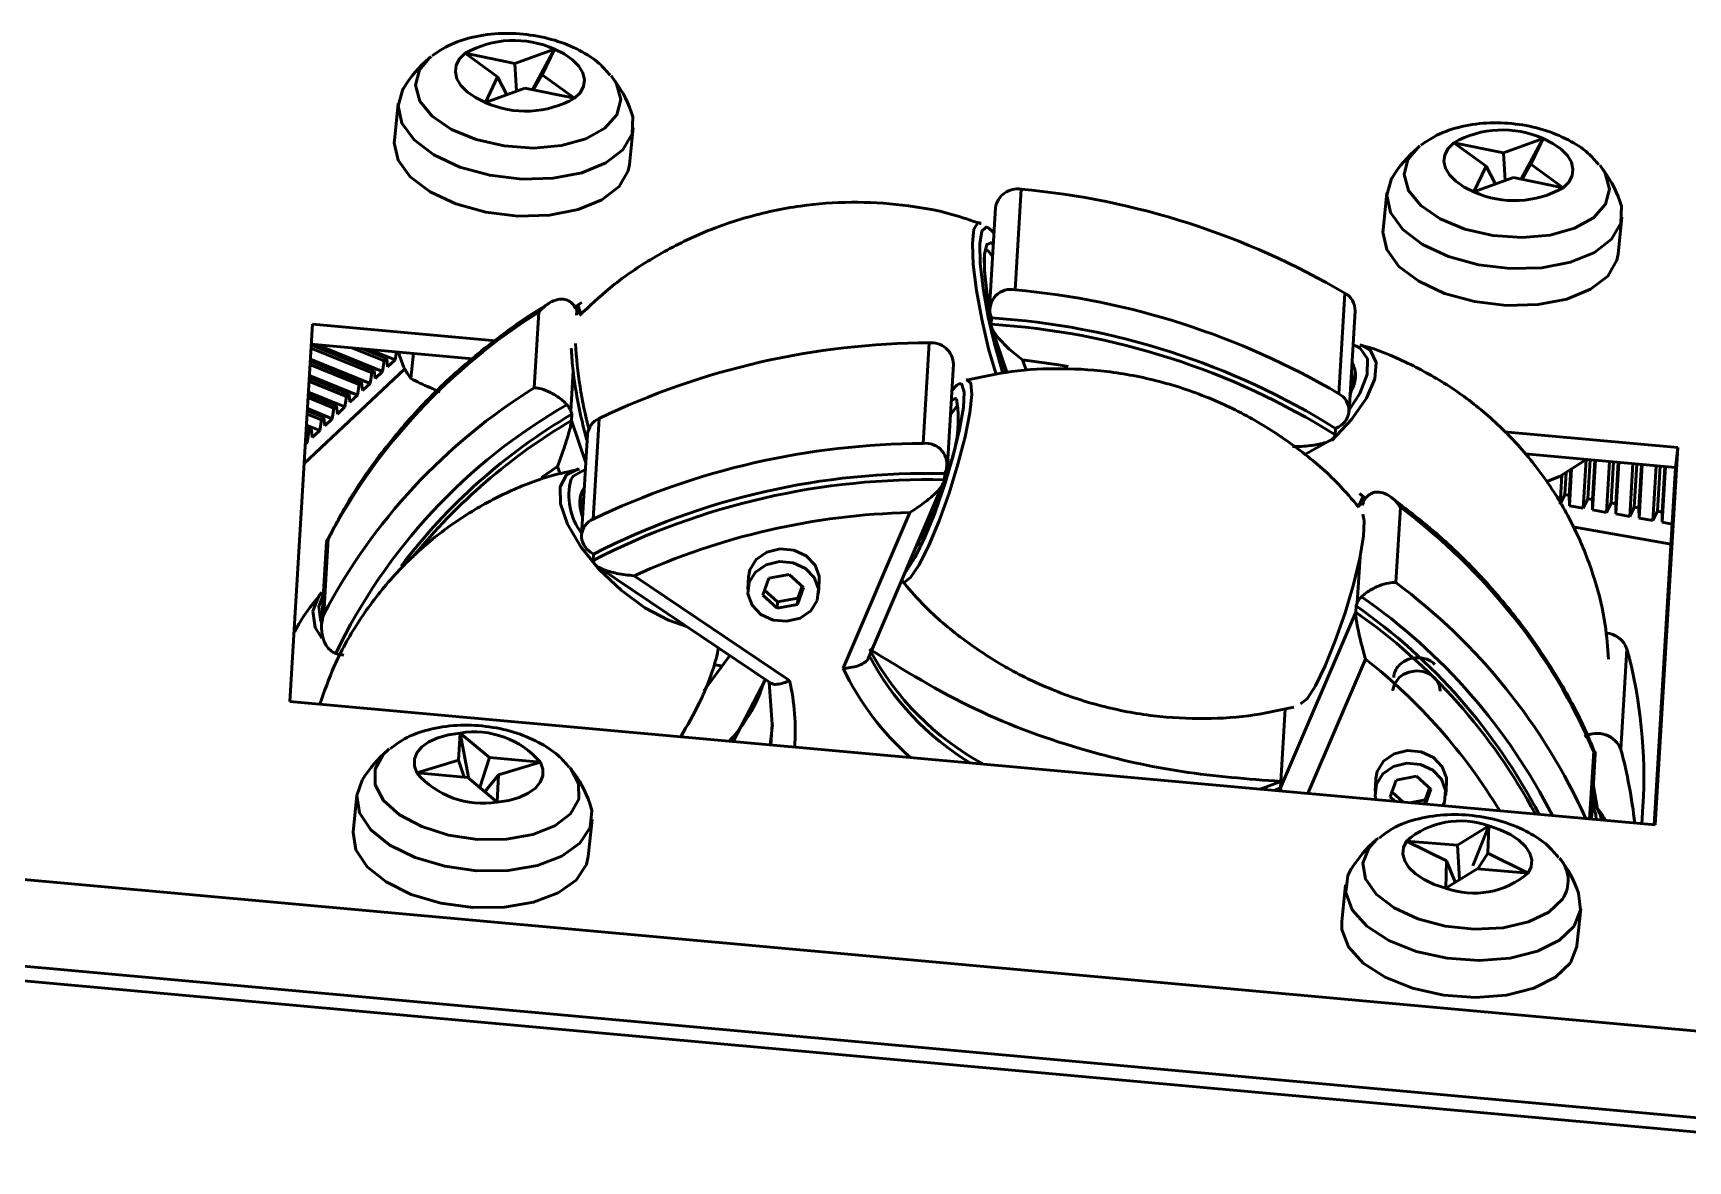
# Model space of a CAD drawing. Header units: millimetres. Extents: x 263 to 2983, y 441 to 2500.
# Drawn here: x 2104.6 to 2174.6, y 1793.8 to 1841.5 of the extents above; entities that cross this region are included whole.
import ezdxf

# ---------------------------------------------------------------- set-up
doc = ezdxf.new("R2010")
doc.units = ezdxf.units.MM
doc.header["$LTSCALE"] = 0.5
doc.layers.add('BOL', color=7, linetype='Continuous', lineweight=50)

msp = doc.modelspace()

# ---------------------------------------------------------------- linework, layer by layer
at = {"layer": 'BOL'}
for p, q in [((2121.418, 1840.553), (2121.327, 1840.479)), ((2124.222, 1839.692), (2122.857, 1840.689)), ((2122.857, 1840.689), (2124.952, 1840.257)), ((2124.952, 1840.257), (2126.624, 1840.867)), ((2126.624, 1840.867), (2125.701, 1839.148)), ((2126.624, 1840.867), (2126.105, 1839.78)), ((2123.704, 1838.605), (2124.222, 1839.692)), ((2124.222, 1839.692), (2124.612, 1838.937)), ((2124.952, 1840.257), (2125.024, 1839.087)), ((2126.105, 1839.78), (2125.738, 1839.14)), ((2126.105, 1839.78), (2127.47, 1838.783)), ((2129.071, 1839.683), (2129.022, 1839.743)), ((2125.375, 1839.215), (2123.704, 1838.605)), ((2127.47, 1838.783), (2125.375, 1839.215)), ((2120.017, 1838.564), (2119.856, 1837.003)), ((2129.804, 1835.981), (2129.964, 1837.541)), ((2166.043, 1835.906), (2164.679, 1836.904)), ((2164.679, 1836.904), (2166.773, 1836.472)), ((2166.773, 1836.472), (2168.445, 1837.082)), ((2168.445, 1837.082), (2167.522, 1835.363)), ((2168.445, 1837.082), (2167.926, 1835.995)), ((2163.239, 1836.767), (2163.148, 1836.694)), ((2166.773, 1836.472), (2166.846, 1835.302)), ((2165.525, 1834.82), (2166.043, 1835.906)), ((2167.196, 1835.43), (2165.525, 1834.82)), ((2166.043, 1835.906), (2166.434, 1835.151)), ((2169.291, 1834.998), (2167.196, 1835.43)), ((2167.926, 1835.995), (2167.559, 1835.355)), ((2167.926, 1835.995), (2169.291, 1834.998)), ((2170.892, 1835.898), (2170.844, 1835.958)), ((2146.373, 1834.939), (2146.119, 1830.682)), ((2161.838, 1834.778), (2161.678, 1833.218)), ((2145.284, 1834.157), (2145.03, 1829.9)), ((2171.625, 1832.195), (2171.785, 1833.756)), ((2145.121, 1832.657), (2145.191, 1832.602)), ((2159.803, 1826.285), (2160.057, 1830.543)), ((2127.779, 1830.146), (2127.428, 1829.925)), ((2127.629, 1829.937), (2127.613, 1829.671)), ((2127.749, 1829.648), (2127.625, 1830.012)), ((2127.733, 1829.633), (2127.629, 1829.937)), ((2145.038, 1830.038), (2145.005, 1830.03)), ((2115.436, 1813.264), (2116.388, 1829.23)), ((2116.388, 1829.23), (2124.143, 1828.528)), ((2125.775, 1826.535), (2125.966, 1829.728)), ((2127.568, 1829.801), (2127.556, 1829.601)), ((2127.568, 1829.801), (2127.613, 1829.671)), ((2145.113, 1829.49), (2145.068, 1829.62)), ((2145.097, 1829.224), (2145.113, 1829.49)), ((2160.238, 1825.536), (2160.492, 1829.794)), ((2142.222, 1824.18), (2142.475, 1828.438)), ((2145.12, 1829.093), (2145.77, 1827.191)), ((2145.266, 1828.295), (2145.182, 1828.623)), ((2118.826, 1826.723), (2116.3, 1827.75)), ((2118.896, 1827.171), (2116.328, 1828.215)), ((2119.002, 1827.271), (2116.336, 1828.355)), ((2116.338, 1828.385), (2123.164, 1827.767)), ((2119.357, 1827.223), (2116.545, 1828.366)), ((2119.427, 1827.671), (2118.052, 1828.23)), ((2119.533, 1827.771), (2118.505, 1828.189)), ((2119.889, 1827.723), (2118.81, 1828.161)), ((2119.533, 1827.771), (2119.427, 1827.671)), ((2119.571, 1827.424), (2119.533, 1827.771)), ((2119.571, 1827.424), (2119.889, 1827.723)), ((2119.889, 1827.723), (2119.941, 1828.059)), ((2120.015, 1828.052), (2120.263, 1827.395)), ((2120.668, 1827.993), (2120.558, 1826.923)), ((2145.6, 1827.153), (2145.266, 1828.295)), ((2145.458, 1828.082), (2145.465, 1828.083)), ((2146.433, 1827.718), (2146.592, 1827.252)), ((2160.554, 1828.302), (2160.406, 1828.357)), ((2116.037, 1823.336), (2120.293, 1827.338)), ((2118.294, 1826.223), (2116.258, 1827.051)), ((2118.364, 1826.671), (2116.286, 1827.516)), ((2118.471, 1826.771), (2116.294, 1827.656)), ((2118.826, 1826.723), (2118.896, 1827.171)), ((2119.002, 1827.271), (2118.896, 1827.171)), ((2119.04, 1826.924), (2119.002, 1827.271)), ((2119.04, 1826.924), (2119.357, 1827.223)), ((2119.357, 1827.223), (2119.427, 1827.671)), ((2127.417, 1827.267), (2127.315, 1825.543)), ((2143.249, 1823.274), (2143.503, 1827.532)), ((2117.763, 1825.724), (2116.217, 1826.352)), ((2117.833, 1826.171), (2116.244, 1826.817)), ((2117.939, 1826.271), (2116.253, 1826.957)), ((2118.294, 1826.223), (2118.364, 1826.671)), ((2118.471, 1826.771), (2118.364, 1826.671)), ((2118.508, 1826.424), (2118.471, 1826.771)), ((2118.508, 1826.424), (2118.826, 1826.723)), ((2143.834, 1826.701), (2143.74, 1826.706)), ((2117.231, 1825.224), (2116.175, 1825.653)), ((2117.301, 1825.672), (2116.203, 1826.118)), ((2117.408, 1825.772), (2116.211, 1826.258)), ((2117.231, 1825.224), (2117.301, 1825.672)), ((2117.408, 1825.772), (2117.301, 1825.672)), ((2117.445, 1825.425), (2117.408, 1825.772)), ((2117.445, 1825.425), (2117.763, 1825.724)), ((2117.763, 1825.724), (2117.833, 1826.171)), ((2117.939, 1826.271), (2117.833, 1826.171)), ((2117.977, 1825.924), (2117.939, 1826.271)), ((2117.977, 1825.924), (2118.294, 1826.223)), ((2143.545, 1826.072), (2143.41, 1825.975)), ((2116.7, 1824.724), (2116.133, 1824.954)), ((2116.77, 1825.172), (2116.161, 1825.42)), ((2116.876, 1825.272), (2116.169, 1825.559)), ((2116.7, 1824.724), (2116.77, 1825.172)), ((2116.876, 1825.272), (2116.77, 1825.172)), ((2116.914, 1824.925), (2116.876, 1825.272)), ((2116.914, 1824.925), (2117.231, 1825.224)), ((2127.315, 1825.543), (2127.359, 1825.413)), ((2127.343, 1825.147), (2127.359, 1825.413)), ((2127.343, 1825.147), (2127.954, 1823.359)), ((2128.513, 1825.236), (2128.259, 1820.978)), ((2116.085, 1824.146), (2116.169, 1824.224)), ((2116.169, 1824.224), (2116.092, 1824.256)), ((2116.238, 1824.672), (2116.119, 1824.721)), ((2116.345, 1824.772), (2116.128, 1824.86)), ((2116.169, 1824.224), (2116.238, 1824.672)), ((2116.345, 1824.772), (2116.238, 1824.672)), ((2116.382, 1824.425), (2116.345, 1824.772)), ((2116.382, 1824.425), (2116.7, 1824.724)), ((2128.026, 1824.559), (2127.772, 1820.302)), ((2158.37, 1823.706), (2159.453, 1824.312)), ((2159.655, 1824.547), (2159.671, 1824.813)), ((2159.802, 1824.886), (2159.671, 1824.813)), ((2166.797, 1824.667), (2174.141, 1824.003)), ((2167.691, 1823.737), (2174.055, 1823.161)), ((2170.272, 1823.503), (2170.149, 1821.441)), ((2170.189, 1823.511), (2170.182, 1823.439)), ((2174.141, 1824.003), (2173.189, 1808.037)), ((2174.055, 1823.161), (2174.141, 1824.003)), ((2126.76, 1823.201), (2126.086, 1822.735)), ((2126.865, 1822.893), (2126.76, 1823.201)), ((2143.122, 1822.64), (2143.138, 1822.906)), ((2143.138, 1822.906), (2143.191, 1823.031)), ((2143.33, 1823.451), (2143.261, 1823.473)), ((2143.33, 1823.451), (2143.261, 1823.473)), ((2169.241, 1822.84), (2169.168, 1821.617)), ((2169.171, 1822.795), (2170.182, 1823.439)), ((2169.417, 1822.952), (2169.361, 1822.013)), ((2169.623, 1823.083), (2169.557, 1821.978)), ((2169.655, 1823.104), (2169.562, 1821.546)), ((2170.441, 1823.488), (2170.343, 1821.837)), ((2170.638, 1823.47), (2170.539, 1821.802)), ((2170.669, 1823.467), (2170.544, 1821.37)), ((2171.259, 1823.414), (2171.131, 1821.265)), ((2171.428, 1823.399), (2171.324, 1821.662)), ((2171.625, 1823.381), (2171.52, 1821.627)), ((2171.656, 1823.378), (2171.526, 1821.195)), ((2172.246, 1823.325), (2172.113, 1821.09)), ((2172.415, 1823.309), (2172.306, 1821.486)), ((2172.612, 1823.292), (2172.502, 1821.451)), ((2172.643, 1823.289), (2172.507, 1821.019)), ((2173.233, 1823.235), (2173.094, 1820.914)), ((2174.055, 1823.161), (2173.153, 1808.04)), ((2173.401, 1823.22), (2173.288, 1821.31)), ((2173.599, 1823.202), (2173.484, 1821.275)), ((2173.63, 1823.199), (2173.489, 1820.843)), ((2139.917, 1815.109), (2143.091, 1822.525)), ((2168.581, 1822.555), (2169.171, 1822.795)), ((2142.678, 1821.56), (2142.718, 1821.547)), ((2142.678, 1821.56), (2142.718, 1821.547)), ((2160.817, 1821.901), (2160.642, 1821.491)), ((2160.92, 1821.87), (2160.679, 1822.057)), ((2160.806, 1821.834), (2160.694, 1821.57)), ((2160.806, 1821.834), (2160.79, 1821.568)), ((2160.844, 1821.693), (2160.79, 1821.568)), ((2162.412, 1821.484), (2162.222, 1818.291)), ((2169.168, 1821.617), (2169.361, 1822.013)), ((2169.361, 1822.013), (2169.557, 1821.978)), ((2169.562, 1821.546), (2169.557, 1821.978)), ((2170.149, 1821.441), (2169.562, 1821.546)), ((2170.149, 1821.441), (2170.343, 1821.837)), ((2170.343, 1821.837), (2170.539, 1821.802)), ((2170.544, 1821.37), (2170.539, 1821.802)), ((2171.131, 1821.265), (2171.324, 1821.662)), ((2171.324, 1821.662), (2171.52, 1821.627)), ((2171.526, 1821.195), (2171.52, 1821.627)), ((2172.113, 1821.09), (2172.306, 1821.486)), ((2172.306, 1821.486), (2172.502, 1821.451)), ((2172.507, 1821.019), (2172.502, 1821.451)), ((2138.839, 1814.672), (2141.656, 1821.255)), ((2171.131, 1821.265), (2170.544, 1821.37)), ((2172.113, 1821.09), (2171.526, 1821.195)), ((2173.094, 1820.914), (2172.507, 1821.019)), ((2173.094, 1820.914), (2173.288, 1821.31)), ((2173.288, 1821.31), (2173.484, 1821.275)), ((2173.489, 1820.843), (2173.484, 1821.275)), ((2173.912, 1820.767), (2173.489, 1820.843)), ((2116.991, 1820.037), (2116.779, 1816.479)), ((2117.06, 1820.145), (2116.869, 1816.951)), ((2173.861, 1819.915), (2169.711, 1820.658)), ((2128.158, 1819.584), (2128.283, 1819.499)), ((2128.267, 1819.233), (2128.283, 1819.499)), ((2160.59, 1817.436), (2160.707, 1819.386)), ((2128.45, 1818.975), (2135.782, 1814.037)), ((2136.552, 1818.634), (2135.692, 1818.473)), ((2137.161, 1818.08), (2136.552, 1818.634)), ((2130.001, 1818.583), (2136.577, 1814.154)), ((2134.836, 1818.541), (2134.804, 1818.009)), ((2135.692, 1818.473), (2135.441, 1817.759)), ((2135.516, 1817.971), (2136.066, 1817.472)), ((2136.91, 1817.366), (2137.161, 1818.08)), ((2136.926, 1817.632), (2137.102, 1818.134)), ((2137.799, 1817.83), (2137.83, 1818.362)), ((2135.441, 1817.759), (2136.051, 1817.205)), ((2136.066, 1817.472), (2136.051, 1817.205)), ((2136.051, 1817.205), (2136.91, 1817.366)), ((2136.066, 1817.472), (2136.926, 1817.632)), ((2136.926, 1817.632), (2136.91, 1817.366)), ((2160.521, 1817.044), (2160.537, 1817.31)), ((2160.59, 1817.436), (2160.537, 1817.31)), ((2157.341, 1809.613), (2160.521, 1817.044)), ((2132.948, 1813.71), (2134.045, 1815.207)), ((2171.994, 1815.482), (2171.741, 1811.225)), ((2133.737, 1814.75), (2133.373, 1814.822)), ((2160.935, 1815.055), (2158.501, 1809.366)), ((2134.181, 1811.567), (2135.548, 1814.195)), ((2173.189, 1808.037), (2115.436, 1813.264)), ((2157.357, 1809.879), (2157.54, 1812.954)), ((2122.569, 1810.773), (2122.636, 1811.926)), ((2122.636, 1811.926), (2122.985, 1810.057)), ((2122.636, 1811.926), (2123.877, 1810.887)), ((2135.754, 1811.425), (2135.846, 1812.278)), ((2119.64, 1811.256), (2119.582, 1811.208)), ((2170.416, 1808.288), (2170.588, 1811.162)), ((2170.492, 1808.281), (2170.657, 1811.033)), ((2120.803, 1810.237), (2122.569, 1810.773)), ((2122.96, 1810.043), (2120.803, 1810.237)), ((2122.569, 1810.773), (2122.808, 1810.056)), ((2123.877, 1810.887), (2123.464, 1809.62)), ((2123.877, 1810.887), (2126.033, 1810.693)), ((2126.033, 1810.693), (2124.267, 1810.156)), ((2124.2, 1809.004), (2122.96, 1810.043)), ((2124.267, 1810.156), (2123.686, 1809.434)), ((2124.267, 1810.156), (2124.2, 1809.004)), ((2156.476, 1809.549), (2157.357, 1809.879)), ((2157.052, 1809.497), (2157.341, 1809.613)), ((2157.341, 1809.613), (2157.357, 1809.879)), ((2157.363, 1809.469), (2157.341, 1809.613)), ((2161.37, 1810.006), (2161.338, 1809.473)), ((2162.226, 1809.937), (2161.975, 1809.223)), ((2163.086, 1810.098), (2162.226, 1809.937)), ((2163.695, 1809.545), (2163.086, 1810.098)), ((2163.46, 1809.097), (2163.636, 1809.598)), ((2163.474, 1808.916), (2163.695, 1809.545)), ((2164.332, 1809.295), (2164.364, 1809.827)), ((2170.576, 1809.684), (2170.733, 1808.787)), ((2118.271, 1809.293), (2118.111, 1807.732)), ((2161.975, 1809.223), (2162.185, 1809.033)), ((2162.05, 1809.436), (2162.528, 1809.002)), ((2162.813, 1808.976), (2163.46, 1809.097)), ((2163.46, 1809.097), (2163.45, 1808.918)), ((2170.56, 1809.418), (2170.668, 1808.828)), ((2172.63, 1808.087), (2172.673, 1808.814)), ((2128.059, 1806.709), (2128.219, 1808.27)), ((2161.465, 1807.474), (2161.403, 1807.422)), ((2164.824, 1807.178), (2166.152, 1807.994)), ((2166.152, 1807.994), (2165.472, 1806.309)), ((2166.152, 1807.994), (2166.111, 1806.838)), ((2164.368, 1806.521), (2162.667, 1807.358)), ((2162.667, 1807.358), (2164.824, 1807.178)), ((2164.824, 1807.178), (2164.912, 1805.725)), ((2166.111, 1806.838), (2165.69, 1806.179)), ((2166.111, 1806.838), (2167.812, 1806.001)), ((2188.613, 1798.079), (2098.997, 1806.191)), ((2164.327, 1805.366), (2164.368, 1806.521)), ((2165.654, 1806.181), (2164.327, 1805.366)), ((2164.368, 1806.521), (2164.725, 1805.61)), ((2167.812, 1806.001), (2165.654, 1806.181)), ((2160.093, 1805.507), (2159.932, 1803.947)), ((2169.88, 1802.924), (2170.04, 1804.485)), ((2188.374, 1794.438), (2098.757, 1802.549)), ((2098.743, 1801.933), (2188.36, 1793.822))]:
    msp.add_line(p, q, dxfattribs=at)
at = {"layer": 'BOL', "flags": 128}
for points in [[(2121.327, 1840.479), (2120.912, 1839.984), (2120.744, 1839.338), (2120.928, 1838.667), (2121.45, 1838.027), (2122.267, 1837.468), (2123.313, 1837.036), (2124.502, 1836.766), (2125.74, 1836.679), (2126.925, 1836.784), (2127.961, 1837.071), (2128.765, 1837.517), (2129.271, 1838.086), (2129.439, 1838.732), (2129.255, 1839.402), (2129.071, 1839.683)], [(2122.857, 1840.689), (2122.617, 1840.45), (2122.474, 1840.184), (2122.435, 1839.9), (2122.501, 1839.61), (2122.668, 1839.325), (2122.932, 1839.056), (2123.282, 1838.813), (2123.704, 1838.605)], [(2127.47, 1838.783), (2127.71, 1839.022), (2127.853, 1839.288), (2127.892, 1839.572), (2127.827, 1839.862), (2127.659, 1840.147), (2127.395, 1840.416), (2127.045, 1840.659), (2126.624, 1840.867)], [(2120.239, 1839.205), (2120.219, 1839.17), (2120.01, 1838.466), (2120.171, 1837.731), (2120.689, 1837.02), (2121.526, 1836.386), (2122.62, 1835.875), (2123.889, 1835.525), (2125.241, 1835.363), (2126.574, 1835.401), (2127.789, 1835.635), (2128.797, 1836.048), (2129.523, 1836.61), (2129.912, 1837.279), (2129.937, 1838.006), (2129.877, 1838.214)], [(2119.856, 1837.003), (2119.85, 1836.906), (2120.01, 1836.171), (2120.528, 1835.46), (2121.365, 1834.825), (2122.459, 1834.314), (2123.729, 1833.965), (2125.081, 1833.803), (2126.413, 1833.84), (2127.629, 1834.075), (2128.637, 1834.488), (2129.363, 1835.05), (2129.752, 1835.719), (2129.804, 1835.981)], [(2164.679, 1836.904), (2164.438, 1836.665), (2164.295, 1836.398), (2164.256, 1836.115), (2164.322, 1835.825), (2164.49, 1835.54), (2164.753, 1835.271), (2165.103, 1835.028), (2165.525, 1834.82)], [(2169.291, 1834.998), (2169.532, 1835.237), (2169.674, 1835.503), (2169.713, 1835.787), (2169.648, 1836.077), (2169.48, 1836.362), (2169.216, 1836.631), (2168.867, 1836.874), (2168.445, 1837.082)], [(2163.148, 1836.694), (2162.733, 1836.198), (2162.565, 1835.553), (2162.75, 1834.882), (2163.271, 1834.242), (2164.088, 1833.683), (2165.134, 1833.25), (2166.323, 1832.98), (2167.561, 1832.894), (2168.746, 1832.999), (2169.782, 1833.285), (2170.586, 1833.731), (2171.093, 1834.3), (2171.26, 1834.946), (2171.076, 1835.617), (2170.892, 1835.898)], [(2162.061, 1835.419), (2162.04, 1835.385), (2161.831, 1834.681), (2161.992, 1833.946), (2162.51, 1833.235), (2163.347, 1832.6), (2164.441, 1832.089), (2165.711, 1831.74), (2167.062, 1831.578), (2168.395, 1831.616), (2169.611, 1831.85), (2170.619, 1832.263), (2171.344, 1832.825), (2171.734, 1833.494), (2171.758, 1834.22), (2171.698, 1834.429)], [(2145.307, 1827.103), (2144.994, 1828.187), (2144.7, 1829.433), (2144.476, 1830.654), (2144.341, 1831.753), (2144.306, 1832.639), (2144.373, 1833.241), (2144.537, 1833.511), (2144.65, 1833.513)], [(2145.182, 1828.623), (2144.976, 1829.528), (2144.761, 1830.73), (2144.639, 1831.796), (2144.621, 1832.63), (2144.708, 1833.159), (2144.894, 1833.334), (2144.985, 1833.305)], [(2144.985, 1833.305), (2145.161, 1833.141), (2145.218, 1833.064)], [(2145.029, 1829.872), (2144.911, 1830.586), (2144.814, 1831.508), (2144.814, 1832.203), (2144.912, 1832.603), (2145.098, 1832.669), (2145.121, 1832.657)], [(2161.678, 1833.218), (2161.671, 1833.12), (2161.831, 1832.386), (2162.349, 1831.674), (2163.186, 1831.04), (2164.28, 1830.529), (2165.55, 1830.18), (2166.902, 1830.018), (2168.235, 1830.055), (2169.45, 1830.289), (2170.458, 1830.703), (2171.184, 1831.265), (2171.573, 1831.934), (2171.625, 1832.195)], [(2144.823, 1832.384), (2144.977, 1832.324), (2145.16, 1832.092)], [(2145.111, 1829.456), (2145.096, 1829.527), (2145.09, 1829.557)], [(2145.718, 1827.217), (2145.651, 1827.416), (2145.372, 1828.356)], [(2148.365, 1827.437), (2147.948, 1827.508), (2146.433, 1827.718)], [(2159.511, 1824.302), (2160.349, 1825.193), (2160.971, 1826.089), (2161.326, 1826.916), (2161.385, 1827.608), (2161.144, 1828.108), (2160.723, 1828.351)], [(2160.242, 1825.605), (2160.691, 1826.297), (2161.008, 1827.103), (2161.016, 1827.759), (2160.716, 1828.208), (2160.554, 1828.302)], [(2160.277, 1826.187), (2160.43, 1826.741), (2160.34, 1827.245)], [(2141.317, 1818.341), (2141.426, 1818.299), (2141.695, 1818.502), (2142.05, 1819.037), (2142.461, 1819.859), (2142.896, 1820.902), (2143.319, 1822.082), (2143.696, 1823.302), (2143.997, 1824.465), (2144.196, 1825.475), (2144.278, 1826.251), (2144.237, 1826.731), (2144.075, 1826.874), (2144.06, 1826.872)], [(2141.48, 1818.76), (2141.533, 1818.822), (2141.889, 1819.373), (2142.3, 1820.216), (2142.731, 1821.276), (2143.142, 1822.46), (2143.498, 1823.661), (2143.766, 1824.774), (2143.924, 1825.699), (2143.956, 1826.354), (2143.86, 1826.681), (2143.834, 1826.701)], [(2143.74, 1826.706), (2143.645, 1826.652), (2143.437, 1826.424)], [(2143.731, 1825.764), (2143.626, 1825.708), (2143.376, 1825.394)], [(2143.634, 1826.065), (2143.571, 1826.078), (2143.545, 1826.072)], [(2127.639, 1823.105), (2127.141, 1822.856), (2126.87, 1822.348), (2126.885, 1821.629), (2127.185, 1820.759), (2127.745, 1819.807), (2128.52, 1818.851), (2129.447, 1817.968), (2130.452, 1817.23), (2131.452, 1816.696), (2132.212, 1816.441)], [(2127.938, 1823.082), (2127.922, 1823.078), (2127.422, 1822.793), (2127.333, 1822.669)], [(2158.193, 1813.168), (2158.462, 1813.378), (2158.817, 1813.928), (2159.229, 1814.771), (2159.659, 1815.832), (2160.071, 1817.015), (2160.427, 1818.217), (2160.695, 1819.33), (2160.852, 1820.255), (2160.884, 1820.91), (2160.825, 1821.187)], [(2137.83, 1818.362), (2137.824, 1818.56), (2137.65, 1819.036), (2137.276, 1819.423), (2136.758, 1819.662), (2136.175, 1819.717), (2135.617, 1819.579), (2135.167, 1819.27), (2134.895, 1818.836), (2134.836, 1818.541)], [(2137.739, 1817.535), (2137.792, 1818.028), (2137.618, 1818.504), (2137.244, 1818.891), (2136.726, 1819.13), (2136.143, 1819.185), (2135.585, 1819.047), (2135.135, 1818.738), (2134.863, 1818.304), (2134.81, 1817.811), (2134.984, 1817.335), (2135.359, 1816.948), (2135.876, 1816.709), (2136.459, 1816.654), (2137.017, 1816.792), (2137.467, 1817.102), (2137.739, 1817.535)], [(2116.771, 1817.863), (2116.677, 1817.739), (2116.41, 1817.078)], [(2116.858, 1817.804), (2116.667, 1817.274), (2116.725, 1816.719)], [(2116.41, 1817.078), (2116.507, 1816.394), (2116.784, 1815.937)], [(2116.725, 1816.719), (2116.771, 1816.597), (2116.784, 1816.569)], [(2162.092, 1813.729), (2162.092, 1813.729), (2162.092, 1813.729), (2162.092, 1813.729), (2162.095, 1813.761), (2162.16, 1813.996), (2162.359, 1814.27), (2162.532, 1814.399), (2162.775, 1814.504), (2163.098, 1814.553), (2163.358, 1814.526), (2163.53, 1814.474), (2163.622, 1814.432), (2163.624, 1814.431), (2163.626, 1814.43), (2163.626, 1814.43), (2163.626, 1814.43), (2163.626, 1814.43), (2163.626, 1814.43), (2163.631, 1814.427), (2163.64, 1814.423), (2163.71, 1814.382), (2163.827, 1814.294), (2163.963, 1814.142), (2164.048, 1813.984), (2164.095, 1813.731), (2164.089, 1813.695)], [(2135.775, 1811.423), (2135.842, 1812.288), (2135.717, 1814.081)], [(2122.636, 1811.926), (2122.141, 1811.854), (2121.695, 1811.728), (2121.315, 1811.553), (2121.016, 1811.337), (2120.809, 1811.087), (2120.703, 1810.814), (2120.701, 1810.527), (2120.803, 1810.237)], [(2119.582, 1811.208), (2119.383, 1811.014), (2119.04, 1810.4), (2119.046, 1809.736), (2119.4, 1809.073), (2120.074, 1808.467), (2121.014, 1807.965), (2122.142, 1807.609), (2123.368, 1807.428), (2124.592, 1807.436)], [(2164.364, 1809.827), (2164.358, 1810.025), (2164.184, 1810.501), (2163.81, 1810.888), (2163.292, 1811.127), (2162.709, 1811.182), (2162.151, 1811.044), (2161.701, 1810.734), (2161.429, 1810.3), (2161.37, 1810.006)], [(2124.2, 1809.004), (2124.695, 1809.076), (2125.141, 1809.202), (2125.521, 1809.376), (2125.82, 1809.593), (2126.027, 1809.842), (2126.133, 1810.116), (2126.136, 1810.403), (2126.033, 1810.693)], [(2124.592, 1807.436), (2125.715, 1807.632), (2126.646, 1808.002), (2127.31, 1808.513), (2127.653, 1809.127), (2127.647, 1809.791), (2127.326, 1810.412)], [(2127.326, 1810.412), (2127.292, 1810.454), (2127.284, 1810.463)], [(2164.207, 1808.85), (2164.273, 1809), (2164.326, 1809.492), (2164.152, 1809.968), (2163.778, 1810.355), (2163.26, 1810.595), (2162.677, 1810.649), (2162.119, 1810.512), (2161.669, 1810.202), (2161.397, 1809.768), (2161.344, 1809.276), (2161.379, 1809.106)], [(2118.494, 1809.933), (2118.27, 1809.283), (2118.386, 1808.549), (2118.863, 1807.832), (2119.664, 1807.185), (2120.731, 1806.657), (2121.985, 1806.287), (2123.331, 1806.101), (2124.672, 1806.115)], [(2124.672, 1806.115), (2125.907, 1806.326), (2126.944, 1806.719), (2127.707, 1807.265), (2128.139, 1807.923), (2128.208, 1808.646), (2128.131, 1808.943)], [(2170.699, 1808.262), (2170.681, 1808.473), (2170.529, 1808.9)], [(2170.926, 1808.241), (2170.85, 1808.527), (2170.638, 1808.919)], [(2118.111, 1807.732), (2118.11, 1807.722), (2118.226, 1806.988), (2118.702, 1806.271), (2119.504, 1805.625), (2120.571, 1805.097), (2121.824, 1804.726), (2123.171, 1804.541), (2124.512, 1804.554)], [(2161.403, 1807.422), (2161.07, 1807.059), (2160.826, 1806.426), (2160.934, 1805.756), (2161.386, 1805.105), (2162.143, 1804.524), (2163.145, 1804.061), (2164.312, 1803.753), (2165.547, 1803.625), (2166.752, 1803.689), (2167.829, 1803.937), (2168.689, 1804.351), (2169.265, 1804.897), (2169.265, 1804.897)], [(2167.812, 1806.001), (2167.94, 1806.27), (2167.965, 1806.555), (2167.885, 1806.845), (2167.704, 1807.129), (2167.427, 1807.395), (2167.067, 1807.634), (2166.636, 1807.836), (2166.152, 1807.994)], [(2124.512, 1804.554), (2125.746, 1804.765), (2126.784, 1805.158), (2127.547, 1805.704), (2127.979, 1806.363), (2128.059, 1806.709)], [(2162.667, 1807.358), (2162.538, 1807.089), (2162.514, 1806.804), (2162.594, 1806.514), (2162.775, 1806.23), (2163.052, 1805.964), (2163.412, 1805.725), (2163.843, 1805.523), (2164.327, 1805.366)], [(2160.315, 1806.148), (2160.189, 1805.897), (2160.097, 1805.177), (2160.374, 1804.443), (2160.999, 1803.751), (2161.925, 1803.151), (2163.085, 1802.688), (2164.391, 1802.396), (2165.748, 1802.297), (2167.054, 1802.398), (2168.212, 1802.692), (2169.138, 1803.156), (2169.761, 1803.757)], [(2169.761, 1803.757), (2170.036, 1804.45), (2169.952, 1805.157)], [(2159.932, 1803.947), (2159.937, 1803.616), (2160.213, 1802.883), (2160.838, 1802.191), (2161.765, 1801.591), (2162.924, 1801.128), (2164.231, 1800.836), (2165.587, 1800.737), (2166.893, 1800.838), (2168.052, 1801.131), (2168.977, 1801.596), (2169.601, 1802.197)], [(2169.601, 1802.197), (2169.876, 1802.89), (2169.88, 1802.924)]]:
    msp.add_lwpolyline(points, dxfattribs=at)
at = {"layer": 'BOL'}
for centre, radius, start, end in [((2124.916, 1837.062), 4.17, 65.82883, 119.5798), ((2124.82, 1836.396), 5.373, 130.54445, 148.48304), ((2124.82, 1836.396), 5.373, 19.77755, 37.71613), ((2125.411, 1842.41), 4.17, 245.82823, 299.57945), ((2166.737, 1833.277), 4.17, 65.82841, 119.57913), ((2166.641, 1832.61), 5.373, 130.54445, 148.48304), ((2166.641, 1832.61), 5.373, 19.77755, 37.71613), ((2146.219, 1834.004), 0.947, 80.6116, 170.71249), ((2143.395, 1802.177), 32.897, 59.57082, 84.80628), ((2167.232, 1838.625), 4.17, 245.82988, 299.57779), ((2145.932, 1829.816), 0.885, 77.77259, 192.80821), ((2143.141, 1797.919), 32.898, 59.57103, 84.80617), ((2159.675, 1829.82), 0.817, 358.12278, 62.15786), ((2126.792, 1829.531), 0.822, 19.16926, 41.21592), ((2139.161, 1808.536), 24.964, 121.90849, 152.28937), ((2143.137, 1798.129), 31.157, 57.9838, 86.39331), ((2143.152, 1798.394), 31.157, 57.98407, 86.39304), ((2146.744, 1829.575), 19.264, 183.47481, 194.35648), ((2142.598, 1795.861), 32.577, 90.21493, 115.61654), ((2142.572, 1827.511), 0.932, 1.26795, 95.92207), ((2159.283, 1827.043), 1.228, 324.73108, 28.44255), ((2138.97, 1805.343), 24.964, 121.90836, 152.28964), ((2139.13, 1804.884), 24.114, 119.77056, 154.42728), ((2126.539, 1825.273), 0.821, 19.16126, 41.22391), ((2138.317, 1825.186), 5.389, 333.24503, 9.39637), ((2159.45, 1825.586), 0.783, 296.72002, 63.20414), ((2139.842, 1804.132), 24.673, 120.39521, 142.96601), ((2140.037, 1803.606), 25.003, 120.5103, 140.92116), ((2128.839, 1824.487), 0.816, 113.52493, 174.94828), ((2142.344, 1791.602), 32.578, 90.21539, 115.61637), ((2142.333, 1823.29), 0.897, 343.22199, 97.11019), ((2142.393, 1792.059), 30.855, 88.61787, 117.21377), ((2129.852, 1821.972), 2.614, 164.53577, 217.44201), ((2128.854, 1821.673), 1.16, 146.08881, 207.08736), ((2142.377, 1791.794), 30.855, 88.61747, 117.21416), ((2130.026, 1826.243), 13.54, 331.17843, 342.4873), ((2128.872, 1821.413), 1.118, 154.00036, 199.1734), ((2161.584, 1821.372), 0.807, 134.22268, 156.55257), ((2147.239, 1801.067), 25.437, 23.38214, 53.3821), ((2128.559, 1820.255), 0.783, 112.55146, 239.11789), ((2142.352, 1791.472), 29.792, 91.33939, 114.49225), ((2147.008, 1797.832), 25.496, 24.24787, 53.36457), ((2146.299, 1797.006), 24.798, 27.56183, 54.96019), ((2161.329, 1817.115), 0.806, 134.20712, 156.57486), ((2146.368, 1796.978), 25.229, 26.99634, 55.19576), ((2146.467, 1796.896), 24.565, 28.1771, 55.10465), ((2171.056, 1815.163), 0.991, 18.7662, 86.84249), ((2117.774, 1816.389), 1.165, 250.13158, 267.59115), ((2150.22, 1820.588), 11.601, 207.62915, 238.86618), ((2150.441, 1821.035), 11.867, 207.94309, 241.48081), ((2151.708, 1810.049), 21.002, 356.62838, 14.99395), ((2149.584, 1819.788), 11.901, 205.45745, 228.40029), ((2146.229, 1796.323), 23.815, 31.12108, 51.86533), ((2126.932, 1812.005), 9.881, 356.08905, 12.55892), ((2123.237, 1808.287), 3.688, 40.70829, 99.37853), ((2170.746, 1810.848), 1.064, 20.70912, 120.64998), ((2123.075, 1807.124), 5.373, 130.54445, 148.48304), ((2151.205, 1805.747), 21.253, 6.39702, 14.93586), ((2123.599, 1812.643), 3.688, 220.70885, 279.37842), ((2123.075, 1807.124), 5.373, 19.77755, 37.71613), ((2164.947, 1804.725), 3.483, 69.76838, 130.89325), ((2164.896, 1803.339), 5.373, 130.54445, 148.48304), ((2164.896, 1803.339), 5.373, 19.77755, 37.71613), ((2168.098, 1805.686), 1.409, 325.95333, 41.86895), ((2165.531, 1808.634), 3.484, 249.77035, 310.89127)]:
    msp.add_arc(centre, radius, start, end, dxfattribs=at)
for points, knots in [([(2128.985, 1839.759), (2128.837, 1839.93), (2128.477, 1840.347), (2127.683, 1840.847), (2126.647, 1841.273), (2125.458, 1841.516), (2124.219, 1841.557), (2123.045, 1841.377), (2122.117, 1841.04), (2121.641, 1840.712), (2121.46, 1840.587)], [0, 0, 0, 0, 0.086855, 0.212425, 0.350071, 0.49077, 0.632134, 0.77737, 0.91511, 1, 1, 1, 1]), ([(2170.806, 1835.974), (2170.658, 1836.144), (2170.298, 1836.562), (2169.504, 1837.062), (2168.468, 1837.487), (2167.279, 1837.731), (2166.04, 1837.772), (2164.866, 1837.592), (2163.938, 1837.255), (2163.462, 1836.927), (2163.281, 1836.801)], [0, 0, 0, 0, 0.086862, 0.212432, 0.350075, 0.490769, 0.632138, 0.77737, 0.915113, 1, 1, 1, 1]), ([(2144.68, 1833.47), (2144.27, 1833.612), (2143.188, 1833.988), (2141.34, 1834.305), (2139.187, 1834.434), (2136.964, 1834.266), (2134.751, 1833.794), (2132.619, 1833.021), (2130.687, 1832.004), (2129.031, 1830.868), (2128.109, 1829.992), (2127.693, 1829.597)], [0, 0, 0, 0, 0.071095, 0.18757, 0.304942, 0.422843, 0.550299, 0.673212, 0.791735, 0.906176, 1, 1, 1, 1]), ([(2145.005, 1830.03), (2144.955, 1830.341), (2144.851, 1830.976), (2144.806, 1831.755), (2144.803, 1832.248), (2144.917, 1832.431), (2144.877, 1832.415), (2144.872, 1832.413)], [0, 0, 0, 0, 0.253499, 0.517033, 0.776033, 0.971765, 1, 1, 1, 1]), ([(2126.397, 1830.104), (2126.15, 1829.953), (2125.09, 1829.303), (2123.355, 1828), (2121.294, 1826.132), (2119.492, 1824.076), (2118.047, 1822.054), (2117.332, 1820.672), (2117.023, 1820.075)], [0, 0, 0, 0, 0.060068, 0.257637, 0.455199, 0.652602, 0.849806, 1, 1, 1, 1]), ([(2125.966, 1829.728), (2125.967, 1829.73), (2126.064, 1829.85), (2126.287, 1830.068), (2126.65, 1830.261), (2126.978, 1830.298), (2127.232, 1830.235), (2127.351, 1830.127), (2127.41, 1830.072)], [0, 0, 0, 0, 0.003356, 0.257296, 0.525957, 0.721653, 0.860485, 1, 1, 1, 1]), ([(2127.593, 1830.029), (2127.604, 1830.032), (2127.628, 1830.037), (2127.628, 1829.973), (2127.629, 1829.937)], [0, 0, 0, 0, 0.443448, 1, 1, 1, 1]), ([(2145.097, 1829.224), (2145.102, 1829.176), (2145.113, 1829.081), (2145.231, 1828.865), (2145.474, 1828.551), (2145.893, 1828.139), (2146.241, 1827.857), (2146.431, 1827.72), (2146.433, 1827.718)], [0, 0, 0, 0, 0.107631, 0.21441, 0.382751, 0.663938, 0.997021, 1, 1, 1, 1]), ([(2127.339, 1828.217), (2127.355, 1827.946), (2127.386, 1827.385), (2127.545, 1826.321), (2127.752, 1825.266), (2127.919, 1824.604), (2127.99, 1824.32)], [0, 0, 0, 0, 0.254368, 0.526468, 0.796887, 1, 1, 1, 1]), ([(2171.214, 1815.058), (2171.179, 1815.538), (2171.099, 1816.671), (2170.657, 1818.454), (2169.934, 1820.354), (2168.91, 1822.209), (2167.611, 1823.935), (2166.072, 1825.455), (2164.406, 1826.7), (2162.667, 1827.635), (2161.418, 1828.173), (2160.76, 1828.332), (2160.698, 1828.347)], [0, 0, 0, 0, 0.081674, 0.192309, 0.304752, 0.418213, 0.541183, 0.659924, 0.774206, 0.884025, 0.98909, 1, 1, 1, 1]), ([(2120.263, 1827.395), (2120.278, 1827.367), (2120.374, 1827.181), (2120.474, 1827.042), (2120.558, 1826.923)], [0, 0, 0, 0, 0.145976, 1, 1, 1, 1]), ([(2160.647, 1821.484), (2160.367, 1821.816), (2159.627, 1822.693), (2158.196, 1823.911), (2156.406, 1825.124), (2154.405, 1826.117), (2152.257, 1826.844), (2150.025, 1827.27), (2147.84, 1827.384), (2145.838, 1827.256), (2144.601, 1826.976), (2144.047, 1826.851)], [0, 0, 0, 0, 0.071035, 0.187726, 0.30527, 0.423317, 0.550906, 0.67394, 0.792594, 0.907187, 1, 1, 1, 1]), ([(2120.558, 1826.923), (2120.683, 1826.859), (2121.085, 1826.653), (2121.502, 1826.483), (2121.789, 1826.366)], [0, 0, 0, 0, 0.309702, 1, 1, 1, 1]), ([(2127.156, 1825.815), (2127.097, 1825.877), (2126.98, 1826), (2126.732, 1826.186), (2126.418, 1826.369), (2126.074, 1826.499), (2125.866, 1826.533), (2125.776, 1826.535), (2125.775, 1826.535)], [0, 0, 0, 0, 0.139516, 0.278328, 0.474034, 0.74269, 0.99664, 1, 1, 1, 1]), ([(2127.343, 1825.147), (2127.337, 1825.097), (2127.326, 1824.996), (2127.266, 1824.739), (2127.154, 1824.344), (2126.975, 1823.794), (2126.833, 1823.403), (2126.76, 1823.203), (2126.76, 1823.201)], [0, 0, 0, 0, 0.107634, 0.214433, 0.382769, 0.663945, 0.997023, 1, 1, 1, 1]), ([(2159.655, 1824.547), (2159.642, 1824.504), (2159.617, 1824.421), (2159.448, 1824.297), (2159.117, 1824.167), (2158.562, 1824.068), (2158.104, 1824.047), (2157.856, 1824.049), (2157.854, 1824.049)], [0, 0, 0, 0, 0.107634, 0.214426, 0.382767, 0.663936, 0.997027, 1, 1, 1, 1]), ([(2127.683, 1823.086), (2127.263, 1822.997), (2126.21, 1822.774), (2124.562, 1822.113), (2122.789, 1821.144), (2121.098, 1819.88), (2119.569, 1818.358), (2118.282, 1816.622), (2117.309, 1814.879), (2116.895, 1813.69), (2116.706, 1813.149)], [0, 0, 0, 0, 0.085013, 0.212937, 0.343135, 0.474621, 0.617665, 0.755831, 0.888807, 1, 1, 1, 1]), ([(2141.656, 1821.255), (2141.657, 1821.256), (2141.856, 1821.377), (2142.226, 1821.628), (2142.678, 1822.002), (2142.95, 1822.294), (2143.09, 1822.498), (2143.111, 1822.592), (2143.122, 1822.64)], [0, 0, 0, 0, 0.002986, 0.336055, 0.61724, 0.785581, 0.892371, 1, 1, 1, 1]), ([(2161.022, 1821.951), (2161.085, 1822), (2161.211, 1822.097), (2161.466, 1822.139), (2161.785, 1822.073), (2162.125, 1821.85), (2162.326, 1821.614), (2162.411, 1821.485), (2162.412, 1821.484)], [0, 0, 0, 0, 0.1395121, 0.2783446, 0.4740502, 0.7427036, 0.9966584, 1, 1, 1, 1]), ([(2160.806, 1821.834), (2160.811, 1821.869), (2160.82, 1821.934), (2160.847, 1821.926), (2160.859, 1821.923)], [0, 0, 0, 0, 0.5497136, 1, 1, 1, 1]), ([(2170.637, 1811.087), (2170.56, 1811.281), (2170.157, 1812.295), (2169.223, 1814.067), (2167.73, 1816.337), (2165.954, 1818.459), (2164.053, 1820.336), (2162.651, 1821.409), (2162.007, 1821.903)], [0, 0, 0, 0, 0.046627, 0.24282, 0.439196, 0.635787, 0.832573, 1, 1, 1, 1]), ([(2117.06, 1820.145), (2117.059, 1820.144), (2117.017, 1820.114), (2117.004, 1820.075), (2116.991, 1820.037)], [0, 0, 0, 0, 0.013061, 1, 1, 1, 1]), ([(2130.001, 1818.583), (2129.999, 1818.583), (2129.752, 1818.602), (2129.298, 1818.663), (2128.757, 1818.809), (2128.443, 1818.967), (2128.289, 1819.104), (2128.275, 1819.19), (2128.267, 1819.233)], [0, 0, 0, 0, 0.00297, 0.336057, 0.61722, 0.785565, 0.892369, 1, 1, 1, 1]), ([(2141.328, 1818.378), (2141.603, 1818.052), (2142.338, 1817.181), (2143.764, 1815.969), (2145.553, 1814.756), (2147.555, 1813.763), (2149.703, 1813.036), (2151.935, 1812.61), (2154.12, 1812.496), (2156.118, 1812.624), (2157.353, 1812.903), (2157.904, 1813.027)], [0, 0, 0, 0, 0.0698389, 0.1867393, 0.3044958, 0.4227549, 0.5505737, 0.6738294, 0.7926972, 0.9074968, 1, 1, 1, 1]), ([(2162.222, 1818.291), (2162.22, 1818.291), (2162.129, 1818.296), (2161.912, 1818.281), (2161.553, 1818.181), (2161.221, 1818.027), (2160.958, 1817.863), (2160.831, 1817.75), (2160.768, 1817.693)], [0, 0, 0, 0, 0.0033596, 0.2573013, 0.5259677, 0.721646, 0.8604916, 1, 1, 1, 1]), ([(2116.793, 1817.868), (2116.457, 1817.465), (2116.015, 1816.935), (2115.687, 1816.31), (2115.609, 1816.16)], [0, 0, 0, 0, 0.761278, 1, 1, 1, 1]), ([(2117.378, 1815.292), (2117.298, 1815.332), (2117.139, 1815.411), (2116.942, 1815.651), (2116.792, 1816.011), (2116.756, 1816.472), (2116.82, 1816.797), (2116.869, 1816.949), (2116.869, 1816.951)], [0, 0, 0, 0, 0.139509, 0.278334, 0.474035, 0.742681, 0.99663, 1, 1, 1, 1]), ([(2160.935, 1815.055), (2160.935, 1815.057), (2160.877, 1815.261), (2160.765, 1815.665), (2160.632, 1816.228), (2160.556, 1816.631), (2160.521, 1816.892), (2160.521, 1816.993), (2160.521, 1817.044)], [0, 0, 0, 0, 0.002969, 0.336051, 0.617235, 0.785578, 0.892368, 1, 1, 1, 1]), ([(2131.97, 1811.767), (2132.245, 1812.247), (2132.85, 1813.302), (2133.361, 1814.587), (2133.536, 1815.375), (2133.57, 1815.527)], [0, 0, 0, 0, 0.40247, 0.884852, 1, 1, 1, 1]), ([(2138.839, 1814.672), (2138.841, 1814.672), (2138.943, 1814.672), (2139.163, 1814.688), (2139.471, 1814.762), (2139.722, 1814.885), (2139.874, 1815.008), (2139.898, 1815.089), (2139.905, 1815.113)], [0, 0, 0, 0, 0.005408, 0.212995, 0.455828, 0.683466, 0.904394, 1, 1, 1, 1]), ([(2139.958, 1815.475), (2141.412, 1814.584), (2144.283, 1812.826), (2148.821, 1811.182), (2153.197, 1810.19), (2155.959, 1809.983), (2157.357, 1809.879)], [0, 0, 0, 0, 0.282957, 0.558873, 0.776682, 1, 1, 1, 1]), ([(2162.135, 1814.278), (2162.136, 1814.323), (2162.139, 1814.458), (2162.243, 1814.671), (2162.426, 1814.877), (2162.694, 1815.039), (2162.976, 1815.113), (2163.208, 1815.113), (2163.393, 1815.09), (2163.584, 1815.031), (2163.772, 1814.939), (2163.845, 1814.853), (2163.869, 1814.823)], [0, 0, 0, 0, 0.064332, 0.195207, 0.325419, 0.439646, 0.602526, 0.687089, 0.731207, 0.839282, 0.94512, 1, 1, 1, 1]), ([(2135.5, 1814.137), (2135.444, 1813.967), (2135.214, 1813.264), (2134.717, 1812.394), (2134.177, 1811.762), (2134.023, 1811.582)], [0, 0, 0, 0, 0.185242, 0.76701, 1, 1, 1, 1]), ([(2136.577, 1814.154), (2136.575, 1814.152), (2136.488, 1814.108), (2136.3, 1814.031), (2136.05, 1813.979), (2135.866, 1813.984), (2135.808, 1814.032), (2135.789, 1814.047)], [0, 0, 0, 0, 0.006797, 0.268418, 0.574413, 0.861262, 1, 1, 1, 1]), ([(2127.25, 1810.475), (2127.101, 1810.649), (2126.74, 1811.069), (2125.945, 1811.572), (2124.911, 1811.999), (2123.723, 1812.243), (2122.484, 1812.288), (2121.312, 1812.105), (2120.352, 1811.774), (2119.875, 1811.407), (2119.682, 1811.259)], [0, 0, 0, 0, 0.087149, 0.211391, 0.34763, 0.486962, 0.626943, 0.770727, 0.907195, 1, 1, 1, 1]), ([(2170.65, 1811.034), (2170.652, 1811.039), (2170.68, 1811.09), (2170.631, 1811.129), (2170.588, 1811.162), (2170.588, 1811.162)], [0, 0, 0, 0, 0.089849, 0.988106, 1, 1, 1, 1]), ([(2171.077, 1808.228), (2171.034, 1808.311), (2170.897, 1808.568), (2170.718, 1808.786), (2170.597, 1808.933)], [0, 0, 0, 0, 0.323254, 1, 1, 1, 1]), ([(2169.106, 1806.647), (2168.961, 1806.822), (2168.609, 1807.245), (2167.828, 1807.754), (2166.805, 1808.191), (2165.625, 1808.448), (2164.386, 1808.506), (2163.167, 1808.332), (2162.181, 1808.001), (2161.691, 1807.617), (2161.514, 1807.478)], [0, 0, 0, 0, 0.086019, 0.208746, 0.343651, 0.482234, 0.621339, 0.763993, 0.914931, 1, 1, 1, 1])]:
    msp.add_open_spline(points, degree=3, knots=knots, dxfattribs=at)

doc.saveas('drawing.dxf')
